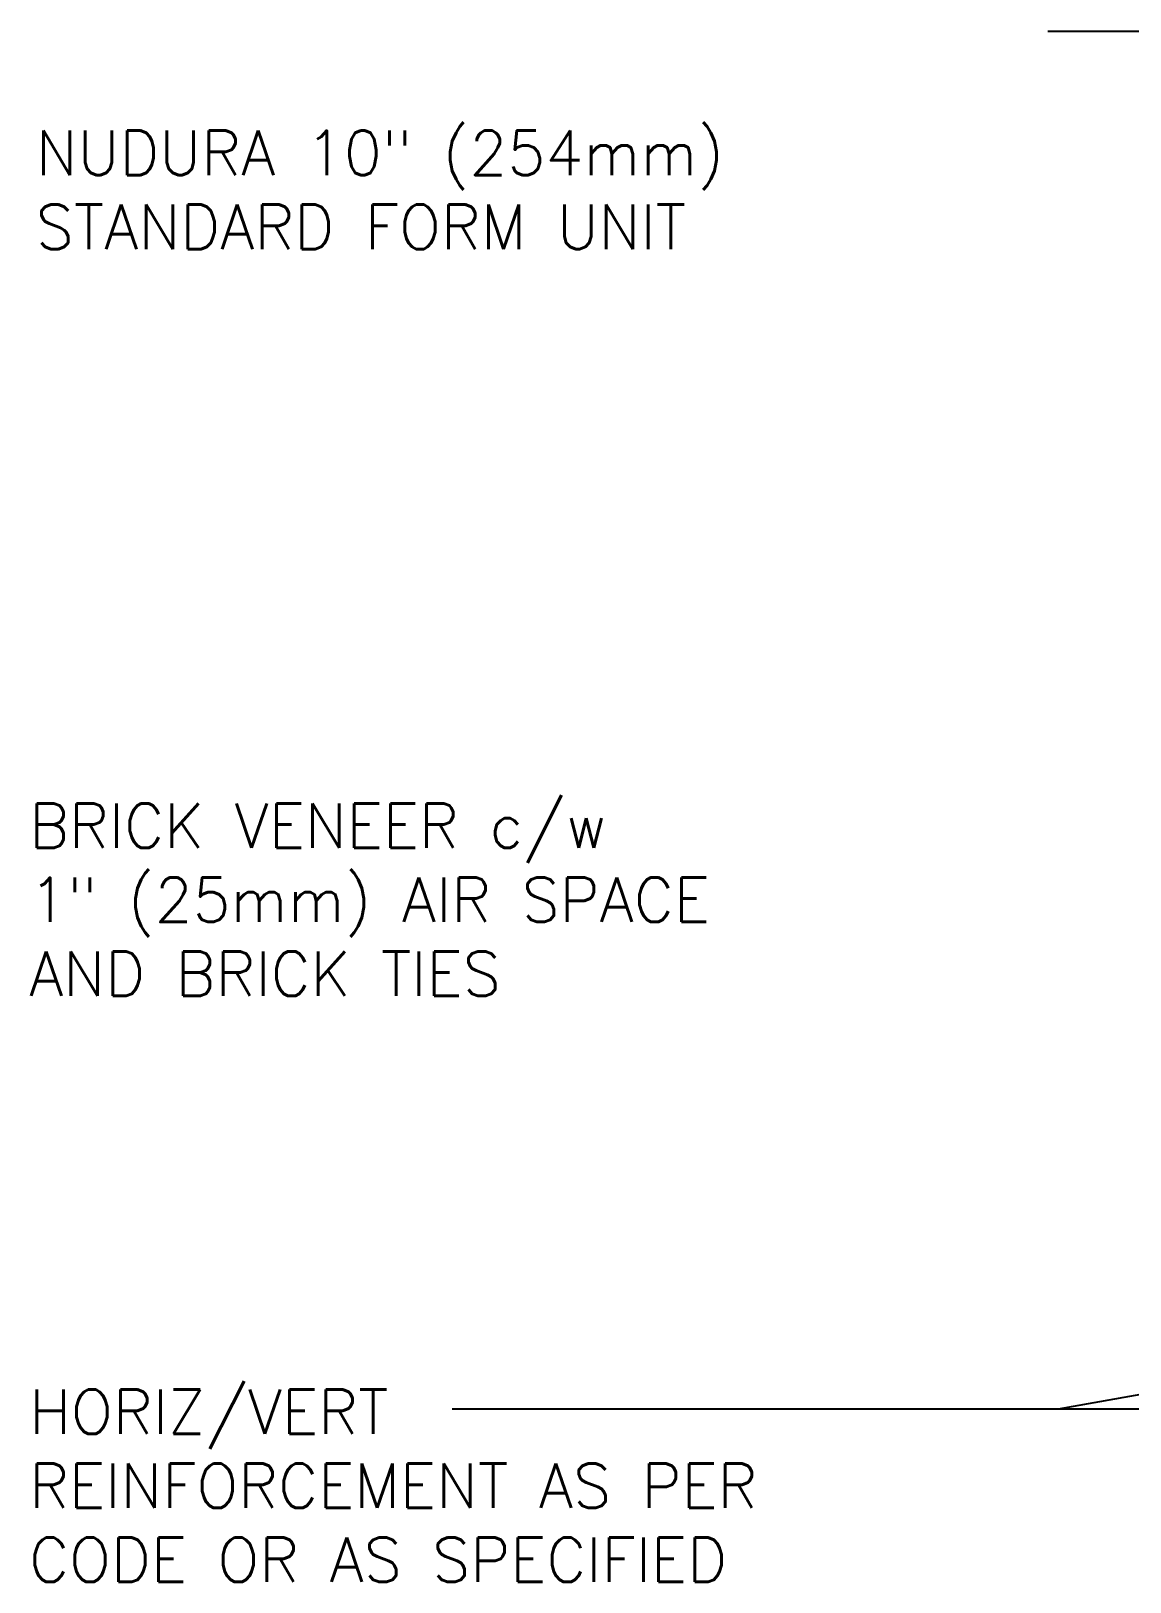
# Model space of a CAD drawing. Header units: inches. Extents: x 23 to 78, y 38.6 to 121.8.
# Drawn here: x 23.03 to 41.61, y 94.58 to 120.78 of the extents above; entities that cross this region are included whole.
import ezdxf

# ---------------------------------------------------------------- set-up
doc = ezdxf.new("R2010")
doc.units = ezdxf.units.IN
doc.header["$MEASUREMENT"] = 0
doc.linetypes.add('DASHEDX2', pattern=[1.5, 1, -0.5])
doc.layers.add('CUT PLANE', color=9, linetype='Continuous')
doc.layers.add('TEXT', color=4, linetype='Continuous')
doc.styles.add('DIM', font='romans.shx', dxfattribs={"width": 0.7})
doc.styles.add('ROMANS', font='romans.shx', dxfattribs={"height": 1.125})
doc.dimstyles.new('ext_12', dxfattribs={"dimscale": 12, "dimtxt": 0.09375, "dimasz": 0.09375, "dimexe": 0.09375, "dimexo": 0.0625, "dimgap": 0.0625, "dimtad": 1, "dimdec": 1, "dimzin": 3, "dimdsep": 46, "dimlunit": 4, "dimtxsty": 'DIM', "dimcen": 0.09, "dimdle": 0.09375, "dimclrt": 4, "dimadec": 0, "dimazin": 0, "dimtfac": 1, "dimtdec": 1, "dimtmove": 2, "dimatfit": 3, "dimfxl": 1, "dimfrac": 2, "dimtolj": 1, "dimtzin": 0, "dimarcsym": 0})

msp = doc.modelspace()

# ---------------------------------------------------------------- linework, layer by layer
at = {"layer": 'CUT PLANE'}
msp.add_line((40.219, 120.781), (50.979, 120.781), dxfattribs=at)
at = {"layer": 'TEXT'}
msp.add_line((40.39, 97.495), (30.886, 97.495), dxfattribs=at)
for points in [[(47.993, 118.511, 0, 0.36, 0), (46.913, 118.511, 0, 0, 0), (36.82, 118.511, 0, 0, 0)], [(41.843, 107.328, 0, 0.36, 0), (40.763, 107.328, 0, 0, 0), (34.347, 107.328, 0, 0, 0)]]:
    msp.add_lwpolyline(points, format="xyseb", dxfattribs=at)

# ---------------------------------------------------------------- texts
at = {"layer": 'TEXT', "char_height": 0.75, "attachment_point": 4, "style": 'ROMANS'}
for s, insert, width in [('NUDURA 10" (254mm)  STANDARD FORM UNIT', (23.11, 118.098), 14.92951), ('BRICK VENEER c/w \\P1" (25mm) AIR SPACE\\PAND BRICK TIES', (22.998, 106.104), 17.20614)]:
    msp.add_mtext(s, dxfattribs=dict(at, insert=insert, width=width))
at = {"layer": 'TEXT', "linetype": 'DASHEDX2', "insert": (22.998, 96.201), "char_height": 0.75, "width": 15.3273, "attachment_point": 4, "style": 'ROMANS'}
msp.add_mtext('HORIZ/VERT REINFORCEMENT AS PER CODE OR AS SPECIFIED', dxfattribs=at)

# ---------------------------------------------------------------- leaders
at = {"layer": 'TEXT'}
for points in [[(53.038, 99.75), (40.39, 97.495)], [(53.979, 97.495), (33.635, 97.495), (30.148, 97.495)]]:
    msp.add_leader(points, dimstyle='ext_12', override={"dimgap": 0.0625, "dimtad": 0}, dxfattribs=at)

doc.saveas('drawing.dxf')
